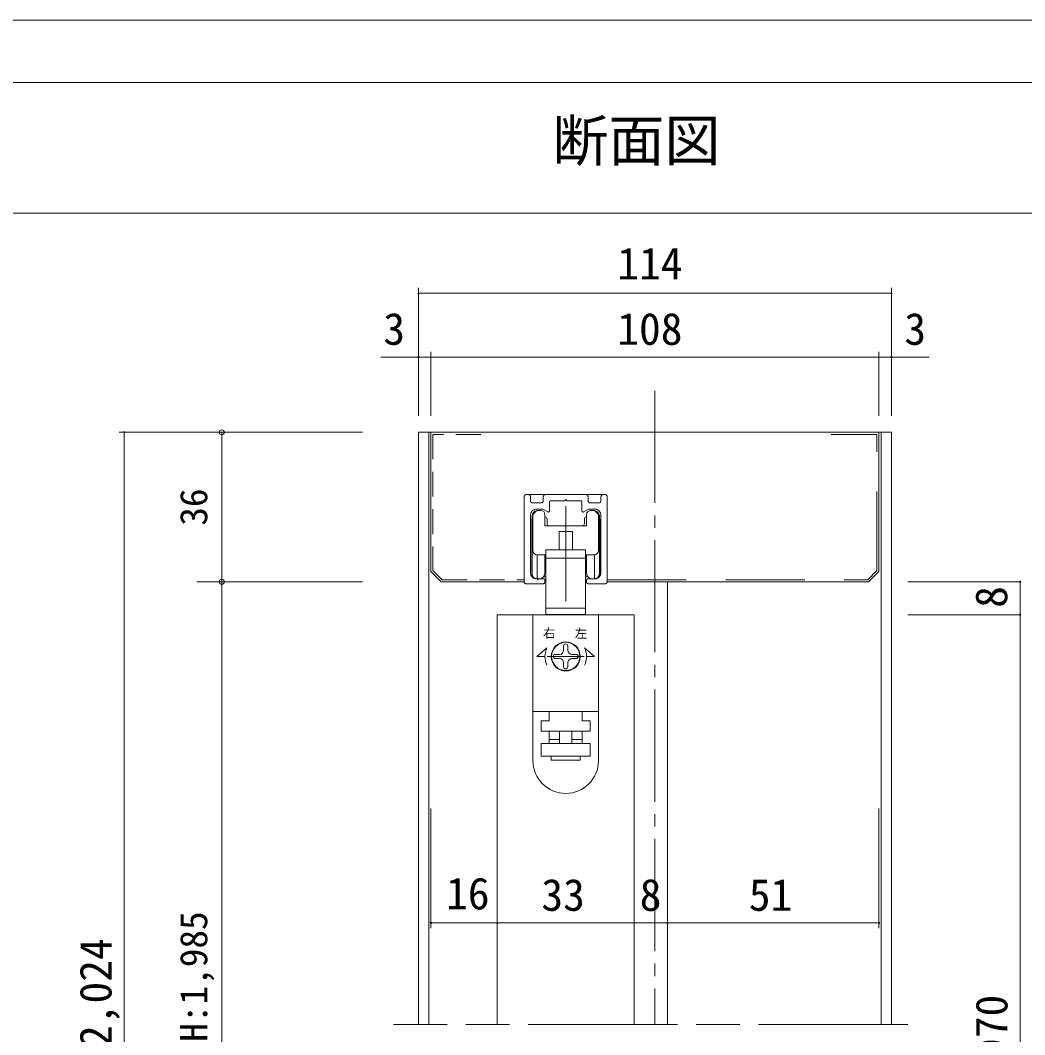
# Model space of a CAD drawing. Units: millimetres on the paper, enlarged 10 times, with parts at other scales. Extents: x -2000 to 2000, y -1385 to 1385.
# Drawn here: x -1289 to -482, y 570 to 1385 of the extents above; entities that cross this region are included whole.
import ezdxf
from ezdxf.enums import TextEntityAlignment as Align

# ---------------------------------------------------------------- set-up
doc = ezdxf.new("R2010")
doc.units = ezdxf.units.MM
doc.header["$LTSCALE"] = 10
doc.header["$PDMODE"] = 32
doc.header["$PDSIZE"] = 4
for name, pattern in [('CHAIN', [18.5, 12, -1.5, 3.5, -1.5]), ('CHAIN2', [12, 9, -1, 1, -1]), ('USER2', [9.525, 6.35, -3.175]), ('USER3', [31.75, 15.875, -3.175, 3.175, -3.175, 3.175, -3.175]), ('USER4', [50.8, 31.75, -6.35, 6.35, -6.35]), ('USER9', [3, 2, -1])]:
    doc.linetypes.add(name, pattern=pattern)
doc.layers.add('1-1_0', color=7, linetype='Continuous', lineweight=20)
doc.layers.add('2-0', color=7, linetype='Continuous', lineweight=20)
doc.styles.add('ＭＳ ゴシック', font='')
doc.styles.get('ＭＳ ゴシック').set_extended_font_data('MS Gothic')

msp = doc.modelspace()

# ---------------------------------------------------------------- linework, layer by layer
at = {"layer": '1-1_0'}
for p, q in [((-1950, 1335), (380, 1335)), ((-1950, 1230), (380, 1230))]:
    msp.add_line(p, q, dxfattribs=at)
msp.add_lwpolyline([(-2000, -1385), (2000, -1385), (2000, 1385), (-2000, 1385)], close=True, dxfattribs=at)
at = {"layer": '2-0', "color": 4, "lineweight": 9}
for p, q in [((-969.47, 1165.89), (-589.47, 1165.89)), ((-969.47, 1067.39), (-969.47, 1118.72)), ((-589.47, 1067.39), (-589.47, 1118.72)), ((-1014.47, 1054.06), (-1210.05, 1054.06)), ((-1205.88, 1054.06), (-1205.88, 110.24)), ((-1147.54, 1054.06), (-1014.47, 1054.06)), ((-1127.54, 1054.06), (-1127.54, 934.06)), ((-1147.54, 934.06), (-1014.47, 934.06)), ((-1127.54, 934.06), (-1127.54, 120.24)), ((-576.13, 907.39), (-485.99, 907.39)), ((-959.47, 751.99), (-959.47, 655.8)), ((-599.47, 751.99), (-599.47, 655.8))]:
    msp.add_line(p, q, dxfattribs=at)
at = {"layer": '2-0', "color": 4, "linetype": 'CHAIN2', "lineweight": 9}
msp.add_line((-779.47, 1087.39), (-779.47, 578.57), dxfattribs=at)
at = {"layer": '2-0'}
for p, q in [((-961.13, 1054.06), (-961.13, 578.57)), ((-732.8, 1054.06), (-959.47, 1054.06)), ((-597.8, 1054.06), (-597.8, 578.57)), ((-884.47, 934.06), (-884.47, 1002.39)), ((-882.8, 1004.06), (-821.13, 1004.06)), ((-817.8, 1002.39), (-817.8, 934.06)), ((-877.47, 987.37), (-877.47, 959.06)), ((-874.62, 990.9), (-876.98, 988.55)), ((-873.44, 991.39), (-871.13, 991.39)), ((-867.8, 979.06), (-867.8, 988.06)), ((-834.47, 988.06), (-834.47, 979.06)), ((-831.13, 991.39), (-828.82, 991.39)), ((-827.65, 990.9), (-825.29, 988.55)), ((-824.8, 987.37), (-824.8, 959.06)), ((-878.47, 984.39), (-878.47, 939.72)), ((-834.47, 979.06), (-867.8, 979.06)), ((-866.13, 984.39), (-866.13, 980.72)), ((-836.13, 984.39), (-836.13, 980.72)), ((-823.8, 984.39), (-823.8, 939.72)), ((-856.47, 974.39), (-856.47, 959.73)), ((-845.8, 974.39), (-856.47, 974.39)), ((-845.8, 959.73), (-845.8, 974.39)), ((-867.8, 955.72), (-874.13, 955.72)), ((-835.27, 953.06), (-835.27, 959.73)), ((-834.47, 955.72), (-828.13, 955.72)), ((-866.99, 953.06), (-835.27, 953.06)), ((-866.99, 953.06), (-866.99, 912.72)), ((-835.27, 912.72), (-835.27, 953.06)), ((-869.07, 938.06), (-866.99, 938.06)), ((-835.27, 938.06), (-833.19, 938.06)), ((-884.47, 934.06), (-951.13, 934.06)), ((-607.8, 934.06), (-817.8, 934.06)), ((-769.47, 934.06), (-769.47, 578.57)), ((-835.27, 907.72), (-835.27, 912.72)), ((-906.13, 907.39), (-906.13, 578.57)), ((-796.13, 907.39), (-906.13, 907.39)), ((-866.99, 907.72), (-835.27, 907.72)), ((-864.44, 907.72), (-864.44, 907.39)), ((-837.77, 907.39), (-837.77, 907.72)), ((-796.13, 578.57), (-796.13, 907.39)), ((-877.47, 790.39), (-877.47, 829.72)), ((-824.8, 790.39), (-824.8, 829.72))]:
    msp.add_line(p, q, dxfattribs=at)
at = {"layer": '2-0', "color": 6, "linetype": 'USER3', "lineweight": 18}
for p, q in [((-882.8, 1004.06), (-881.13, 1004.06)), ((-879.47, 1002.39), (-879.47, 999.06)), ((-869.13, 999.06), (-869.13, 1002.39)), ((-833.13, 1002.39), (-833.13, 999.06)), ((-822.8, 999.06), (-822.8, 1002.39)), ((-821.13, 1004.06), (-819.47, 1004.06)), ((-877.8, 997.39), (-870.8, 997.39)), ((-864.13, 991.04), (-864.13, 998.06)), ((-838.13, 998.06), (-838.13, 991.04)), ((-831.47, 997.39), (-824.47, 997.39)), ((-879.47, 987.39), (-879.47, 941.39)), ((-822.8, 941.39), (-822.8, 987.39)), ((-869.47, 932.39), (-882.8, 932.39)), ((-874.47, 936.39), (-868.8, 936.39)), ((-867.8, 935.39), (-867.8, 934.06)), ((-834.47, 934.06), (-834.47, 935.39)), ((-833.47, 936.39), (-827.8, 936.39)), ((-819.47, 932.39), (-832.8, 932.39))]:
    msp.add_line(p, q, dxfattribs=at)
at = {"layer": '2-0', "color": 3, "linetype": 'USER4', "lineweight": 18}
msp.add_line((-851.13, 994.79), (-851.13, 918.13), dxfattribs=at)
at = {"layer": '2-0', "lineweight": 18}
for p, q in [((-878.13, 940.39), (-878.13, 987.06)), ((-824.13, 940.39), (-824.13, 987.06)), ((-874.15, 936.39), (-874.13, 955.72)), ((-867.8, 941.39), (-867.8, 955.72)), ((-834.47, 941.39), (-834.47, 955.72)), ((-828.12, 936.39), (-828.13, 955.72)), ((-867.8, 952.06), (-866.99, 952.06)), ((-834.47, 952.06), (-835.27, 952.06)), ((-874.13, 936.39), (-872.8, 936.39)), ((-828.13, 936.39), (-829.47, 936.39)), ((-877.47, 907.39), (-877.47, 829.72)), ((-824.8, 907.39), (-877.47, 907.39)), ((-824.8, 907.39), (-824.8, 829.72)), ((-874.23, 874.06), (-866.26, 881.06)), ((-852.8, 882.39), (-852.8, 879.06)), ((-849.47, 879.06), (-849.47, 882.39)), ((-828.04, 874.06), (-836.01, 881.06)), ((-874.23, 874.06), (-867.8, 874.06)), ((-866.02, 874.06), (-836.25, 874.06)), ((-856.13, 875.72), (-859.47, 875.72)), ((-859.47, 872.39), (-856.13, 872.39)), ((-842.8, 875.72), (-846.13, 875.72)), ((-846.13, 872.39), (-842.8, 872.39)), ((-828.04, 874.06), (-834.47, 874.06)), ((-852.8, 869.06), (-852.8, 865.72)), ((-849.47, 865.72), (-849.47, 869.06)), ((-824.8, 829.72), (-877.47, 829.72)), ((-864.47, 822.39), (-864.47, 829.72)), ((-837.8, 829.72), (-837.8, 822.39)), ((-864.47, 822.39), (-870.8, 822.39)), ((-870.8, 822.39), (-870.8, 820.72)), ((-831.47, 822.39), (-837.8, 822.39)), ((-831.47, 820.72), (-831.47, 822.39)), ((-831.47, 820.72), (-831.47, 814.06)), ((-864.47, 807.39), (-864.47, 814.06)), ((-864.47, 807.39), (-856.13, 807.39)), ((-864.47, 804.06), (-864.47, 807.39)), ((-856.13, 814.06), (-856.13, 804.06)), ((-846.13, 814.06), (-846.13, 804.06)), ((-837.8, 814.06), (-837.8, 807.39)), ((-870.8, 794.06), (-870.8, 804.06)), ((-870.8, 804.06), (-831.47, 804.06)), ((-862.8, 794.06), (-862.8, 790.72))]:
    msp.add_line(p, q, dxfattribs=at)
at = {"layer": '2-0', "color": 2, "lineweight": 18}
msp.add_line((-873.48, 937.19), (-873.48, 935.25), dxfattribs=at)
at = {"layer": '2-0', "linetype": 'USER9'}
msp.add_line((-950.44, 935.72), (-884.47, 935.72), dxfattribs=at)
at = {"layer": '2-0', "linetype": 'USER2'}
msp.add_line((-817.8, 935.72), (-608.49, 935.72), dxfattribs=at)
at = {"layer": '2-0', "linetype": 'CHAIN'}
msp.add_line((-576.28, 578.57), (-989.62, 578.57), dxfattribs=at)
at = {"layer": '2-0', "color": 4, "lineweight": 9}
for points in [[(-969.47, 1118.72), (-969.47, 1170.06), (-969.47, 1118.72)], [(-589.47, 1118.72), (-589.47, 1170.06), (-589.47, 1118.72)], [(-959.47, 1067.39), (-959.47, 1118.72), (-959.47, 1067.39)], [(-599.47, 1067.39), (-599.47, 1118.72), (-599.47, 1067.39)], [(-999.74, 1114.56), (-969.47, 1114.56), (-959.47, 1114.56), (-599.47, 1114.56), (-589.47, 1114.56), (-559.19, 1114.56)], [(-576.13, 934.06), (-485.99, 934.06), (-485.99, 136.91)], [(-906.13, 714.69), (-906.13, 655.8), (-906.13, 714.69)], [(-796.13, 714.69), (-796.13, 655.8), (-796.13, 714.69)], [(-769.47, 714.69), (-769.47, 655.8), (-769.47, 714.69)], [(-959.47, 659.97), (-906.13, 659.97), (-796.13, 659.97), (-769.47, 659.97), (-599.47, 659.97)]]:
    msp.add_lwpolyline(points, dxfattribs=at)
at = {"layer": '2-0'}
for points in [[(-951.13, 934.06), (-959.47, 942.39), (-959.47, 1054.06), (-969.47, 1054.06), (-969.47, 578.57)], [(-732.8, 1054.06), (-599.47, 1054.06), (-599.47, 942.39), (-607.8, 934.06)], [(-599.47, 1054.06), (-589.47, 1054.06), (-589.47, 578.57)], [(-866.99, 953.06), (-866.99, 959.73), (-835.27, 959.73)], [(-866.99, 907.72), (-866.99, 912.72), (-835.27, 912.72)]]:
    msp.add_lwpolyline(points, dxfattribs=at)
at = {"layer": '2-0', "linetype": 'USER9'}
msp.add_lwpolyline([(-919.47, 1052.39), (-957.8, 1052.39), (-957.8, 943.08), (-950.44, 935.72)], dxfattribs=at)
at = {"layer": '2-0', "linetype": 'USER2'}
msp.add_lwpolyline([(-608.49, 935.72), (-601.13, 943.08), (-601.13, 1052.39), (-637.8, 1052.39)], dxfattribs=at)
at = {"layer": '2-0', "color": 6, "linetype": 'USER3', "lineweight": 18}
for points in [[(-867.47, 1004.06), (-851.13, 1004.06), (-834.8, 1004.06)], [(-863.13, 999.06), (-852.13, 999.06), (-851.13, 1000.06), (-850.13, 999.06), (-839.13, 999.06)], [(-865.63, 990.18), (-869.47, 992.39), (-874.47, 992.39)], [(-827.8, 992.39), (-832.8, 992.39), (-836.63, 990.18)]]:
    msp.add_lwpolyline(points, dxfattribs=at)
at = {"layer": '2-0', "lineweight": 18}
for points in [[(-831.47, 814.06), (-870.8, 814.06), (-870.8, 820.72)], [(-846.13, 807.39), (-837.8, 807.39), (-837.8, 804.06)], [(-831.47, 804.06), (-831.47, 794.06), (-870.8, 794.06)], [(-839.47, 794.06), (-839.47, 790.72), (-862.8, 790.72)]]:
    msp.add_lwpolyline(points, dxfattribs=at)
at = {"layer": '2-0', "color": 4, "lineweight": 9}
for centre in [(-485.99, 934.06), (-485.99, 907.39)]:
    msp.add_circle(centre, 0.521, dxfattribs=at)
at = {"layer": '2-0', "lineweight": 18}
for radius in [11.67, 11.33]:
    msp.add_circle((-851.13, 874.06), radius, dxfattribs=at)
at = {"layer": '2-0', "color": 4, "lineweight": 9}
for centre, start, end in [((-969.47, 1165.89), 180, 0), ((-969.47, 1165.89), 180, 0), ((-589.47, 1165.89), 180, 0), ((-589.47, 1165.89), 180, 0), ((-969.47, 1114.56), 0, 180), ((-969.47, 1114.56), 180, 0), ((-959.47, 1114.56), 180, 0), ((-959.47, 1114.56), 180, 0), ((-599.47, 1114.56), 180, 0), ((-599.47, 1114.56), 180, 0), ((-589.47, 1114.56), 0, 180), ((-589.47, 1114.56), 180, 0), ((-1205.88, 1054.06), 90, 270), ((-1205.88, 1054.06), 270, 90), ((-959.47, 659.97), 0, 180), ((-959.47, 659.97), 180, 0), ((-906.13, 659.97), 180, 0), ((-906.13, 659.97), 180, 0), ((-796.13, 659.97), 180, 0), ((-796.13, 659.97), 180, 0), ((-769.47, 659.97), 180, 0), ((-769.47, 659.97), 180, 0), ((-599.47, 659.97), 0, 180), ((-599.47, 659.97), 180, 0)]:
    msp.add_arc(centre, 0.521, start, end, dxfattribs=at)
at = {"layer": '2-0', "color": 6, "linetype": 'USER3', "lineweight": 18}
for centre, radius, start, end in [((-882.8, 1002.39), 1.67, 90, 180), ((-881.13, 1002.39), 1.67, 360, 90), ((-867.47, 1002.39), 1.67, 90, 180), ((-834.8, 1002.39), 1.67, 360, 90), ((-821.13, 1002.39), 1.67, 90, 180), ((-819.47, 1002.39), 1.67, 360, 90), ((-877.8, 999.06), 1.67, 180, 270), ((-870.8, 999.06), 1.67, 270, 0), ((-863.13, 998.06), 1, 90, 180), ((-839.13, 998.06), 1, 0, 90), ((-831.47, 999.06), 1.67, 180, 270), ((-824.47, 999.06), 1.67, 270, 0), ((-874.47, 987.39), 5, 90, 180), ((-865.13, 991.04), 1, 240, 0), ((-837.13, 991.04), 1, 180, 300), ((-827.8, 987.39), 5, 0, 90), ((-874.47, 941.39), 5, 180, 270), ((-827.8, 941.39), 5, 270, 0), ((-882.8, 934.06), 1.67, 180, 270), ((-869.47, 934.06), 1.67, 270, 0), ((-868.8, 935.39), 1, 360, 90), ((-833.47, 935.39), 1, 90, 180), ((-832.8, 934.06), 1.67, 180, 270), ((-819.47, 934.06), 1.67, 270, 0)]:
    msp.add_arc(centre, radius, start, end, dxfattribs=at)
at = {"layer": '2-0', "lineweight": 18}
for centre, radius, start, end in [((-874.13, 987.06), 4, 94.64843, 180), ((-828.13, 987.06), 4, 0, 85.35157), ((-874.13, 940.39), 4, 180, 270), ((-872.8, 941.39), 5, 270, 0), ((-829.47, 941.39), 5, 180, 270), ((-828.13, 940.39), 4, 270, 0), ((-851.13, 874.06), 16.67, 155.16542, 204.83459), ((-851.13, 882.39), 1.67, 90, 180), ((-851.13, 882.39), 1.67, 0, 90), ((-851.13, 874.06), 16.67, 335.16541, 24.83458), ((-859.47, 874.06), 1.67, 90, 180), ((-859.47, 874.06), 1.67, 180, 270), ((-856.13, 879.06), 3.33, 270, 0), ((-856.13, 869.06), 3.33, 0, 90), ((-846.13, 879.06), 3.33, 180, 270), ((-846.13, 869.06), 3.33, 90, 180), ((-842.8, 874.06), 1.67, 0, 90), ((-842.8, 874.06), 1.67, 270, 0), ((-851.13, 865.72), 1.67, 180, 270), ((-851.13, 865.72), 1.67, 270, 0)]:
    msp.add_arc(centre, radius, start, end, dxfattribs=at)
at = {"layer": '2-0'}
for centre, radius, start, end in [((-875.8, 987.37), 1.67, 135, 180), ((-873.44, 989.72), 1.67, 90, 135), ((-871.13, 988.06), 3.33, 360, 90), ((-867.8, 984.39), 1.67, 360, 90), ((-834.47, 984.39), 1.67, 90, 180), ((-831.13, 988.06), 3.33, 90, 180), ((-828.82, 989.72), 1.67, 45, 90), ((-826.47, 987.37), 1.67, 0, 45), ((-876.8, 984.39), 1.67, 143.10953, 180), ((-864.47, 980.72), 1.67, 180, 270), ((-837.8, 980.72), 1.67, 270, 0), ((-825.47, 984.39), 1.67, 0, 36.78801), ((-874.13, 959.06), 3.33, 180, 270), ((-867.8, 952.39), 3.33, 75.95044, 90), ((-834.47, 952.39), 3.33, 90, 104.0179), ((-828.13, 959.06), 3.33, 270, 360), ((-876.8, 939.72), 1.67, 180, 245.90184), ((-825.47, 939.72), 1.67, 294.19339, 360), ((-851.13, 790.39), 26.33, 180, 0)]:
    msp.add_arc(centre, radius, start, end, dxfattribs=at)
at = {"layer": '2-0', "color": 4}
for p in [(-1127.54, 1054.06), (-1127.54, 934.06)]:
    msp.add_point(p, dxfattribs=at)

# ---------------------------------------------------------------- texts
at = {"layer": '1-1_0', "style": 'ＭＳ ゴシック'}
msp.add_text('断面図', height=32.99, dxfattribs=at).set_placement((-861.74, 1261.98), align=Align.BOTTOM_LEFT)
at = {"layer": '2-0', "style": 'ＭＳ ゴシック'}
for s, height, p in [('114', 25.66, (-809.69, 1169.11)), ('3', 25.66, (-997.66, 1116.64)), ('108', 25.66, (-809.69, 1116.64)), ('3', 25.66, (-579.05, 1116.64)), ('右', 7.33, (-869.37, 886.93)), ('左', 7.33, (-843.77, 886.72)), ('16', 25.66, (-947.28, 663.14)), ('33', 25.66, (-870.69, 662.05)), ('8', 25.66, (-791.69, 662.05)), ('51', 25.66, (-704.02, 662.05))]:
    msp.add_text(s, height=height, dxfattribs=at).set_placement(p, align=Align.BOTTOM_LEFT)
for s, height, p in [('36', 21.99, (-1132.54, 979.06)), ('8', 25.66, (-488.7, 913.12)), ('枠内IH:1,985', 21.99, (-1132.54, 489.65)), ('枠外H:2,024', 25.66, (-1208.38, 455.48)), ('DH:1,970', 25.66, (-488.5, 462.7))]:
    msp.add_text(s, height=height, rotation=90, dxfattribs=at).set_placement(p, align=Align.BOTTOM_LEFT)

doc.saveas('drawing.dxf')
